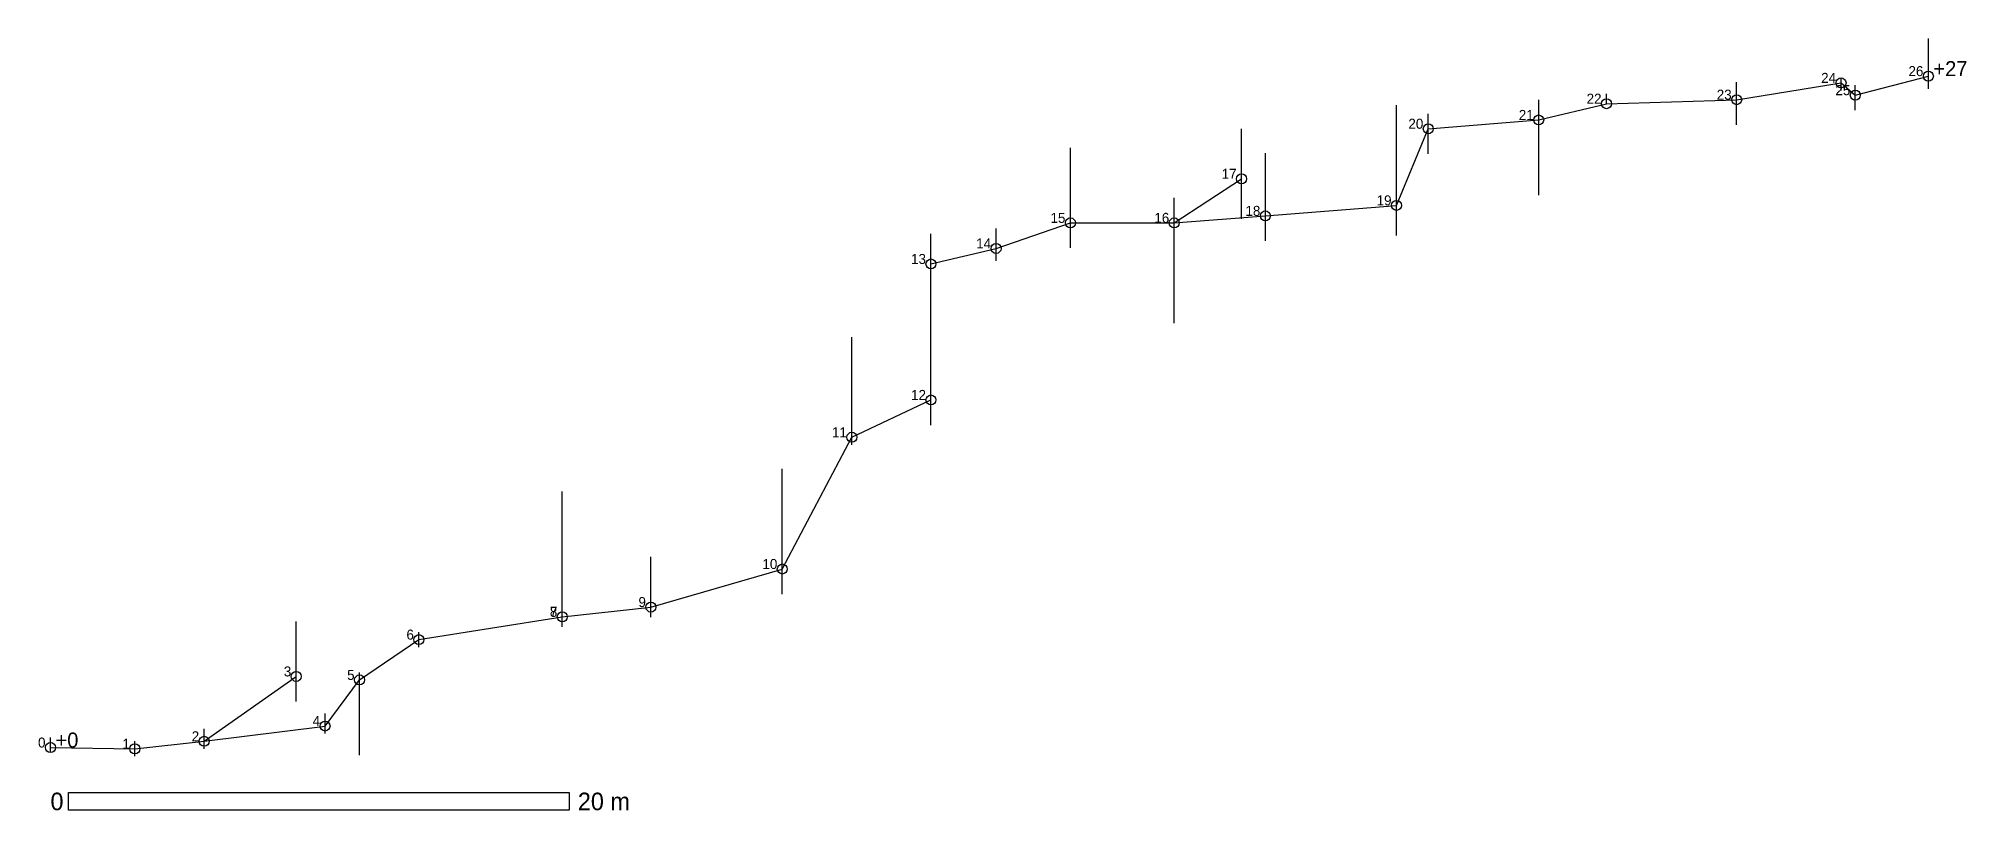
# Model space of a CAD drawing. Extents: x -0.5 to 76.6, y -2.5 to 28.3.
import ezdxf
from ezdxf.enums import TextEntityAlignment as Align

# ---------------------------------------------------------------- set-up
doc = ezdxf.new("R2010")
doc.units = 0
for name, color, linetype in [('CHEMINEMENTS', 1, 'CONTINUOUS'), ('ECHELLE', 7, 'CONTINUOUS'), ('HAUTEURS', 4, 'CONTINUOUS'), ('POINTS', 6, 'CONTINUOUS'), ('PROFONDEURS', 2, 'CONTINUOUS'), ('STATIONS', 7, 'CONTINUOUS')]:
    doc.layers.add(name, color=color, linetype=linetype)

msp = doc.modelspace()

# ---------------------------------------------------------------- linework, layer by layer
at = {"layer": 'CHEMINEMENTS'}
for p, q in [((67.37, 25.87), (71.54, 26.54)), ((71.54, 26.54), (72.11, 26.05)), ((72.11, 26.05), (75.03, 26.81)), ((59.46, 25.06), (62.17, 25.71)), ((62.17, 25.71), (67.37, 25.87)), ((53.78, 21.65), (55.05, 24.71)), ((55.05, 24.71), (59.46, 25.06)), ((44.9, 20.95), (47.59, 22.71)), ((48.54, 21.23), (53.78, 21.65)), ((37.78, 19.93), (40.75, 20.95)), ((40.75, 20.95), (44.9, 20.95)), ((44.9, 20.95), (48.54, 21.23)), ((35.18, 19.31), (37.78, 19.93)), ((35.18, 13.88), (35.18, 19.31)), ((32.02, 12.39), (35.18, 13.88)), ((29.24, 7.13), (32.02, 12.39)), ((23.99, 5.61), (29.24, 7.13)), ((20.45, 5.22), (23.99, 5.61)), ((14.72, 4.31), (20.45, 5.22)), ((20.45, 5.22), (20.45, 5.22)), ((12.35, 2.7), (14.72, 4.31)), ((6.14, 0.25), (9.82, 2.84)), ((10.97, 0.86), (12.35, 2.7)), ((6.14, 0.25), (10.97, 0.86)), ((0, 0), (0, 0)), ((0, 0), (3.37, -0.05)), ((3.37, -0.05), (6.14, 0.25))]:
    msp.add_line(p, q, dxfattribs=at)
at = {"layer": 'ECHELLE'}
for p, q in [((0.72, -1.79), (20.72, -1.79)), ((0.72, -2.5), (0.72, -1.79)), ((20.72, -1.79), (20.72, -2.5)), ((20.72, -2.5), (0.72, -2.5))]:
    msp.add_line(p, q, dxfattribs=at)
at = {"layer": 'HAUTEURS'}
for p, q in [((75.03, 26.31), (75.03, 28.31)), ((67.37, 24.87), (67.37, 26.57)), ((71.54, 26.24), (71.54, 26.74)), ((72.11, 25.45), (72.11, 26.45)), ((53.78, 20.45), (53.78, 25.65)), ((59.46, 22.06), (59.46, 25.86)), ((62.17, 25.71), (62.17, 26.11)), ((47.59, 21.11), (47.59, 24.71)), ((55.05, 23.71), (55.05, 25.31)), ((40.75, 19.95), (40.75, 23.95)), ((48.54, 20.23), (48.54, 23.73)), ((44.9, 16.95), (44.9, 21.95)), ((35.18, 12.91), (35.18, 20.51)), ((35.18, 12.88), (35.18, 20.48)), ((37.78, 19.43), (37.78, 20.73)), ((32.02, 12.09), (32.02, 16.39)), ((29.24, 6.13), (29.24, 11.13)), ((20.45, 4.82), (20.45, 10.22)), ((23.99, 5.21), (23.99, 7.61)), ((20.45, 4.82), (20.45, 5.62)), ((9.82, 1.84), (9.82, 5.04)), ((14.72, 4.01), (14.72, 4.61)), ((12.35, -0.3), (12.35, 3)), ((10.97, 0.56), (10.97, 1.36)), ((0, -0.2), (0, 0.4)), ((3.37, -0.35), (3.37, 0.25)), ((6.14, -0.05), (6.14, 0.75))]:
    msp.add_line(p, q, dxfattribs=at)
at = {"layer": 'POINTS'}
for centre in [(75.03, 26.81), (71.54, 26.54), (72.11, 26.05), (62.17, 25.71), (67.37, 25.87), (55.05, 24.71), (59.46, 25.06), (47.59, 22.71), (53.78, 21.65), (40.75, 20.95), (44.9, 20.95), (48.54, 21.23), (37.78, 19.93), (35.18, 19.31), (35.18, 13.88), (32.02, 12.39), (29.24, 7.13), (20.45, 5.22), (20.45, 5.22), (23.99, 5.61), (14.72, 4.31), (9.82, 2.84), (12.35, 2.7), (10.97, 0.86), (0, 0), (3.37, -0.05), (6.14, 0.25)]:
    msp.add_circle(centre, 0.2, dxfattribs=at)

# ---------------------------------------------------------------- texts
at = {"layer": 'ECHELLE'}
for s, p in [('0', (0, -2.5)), ('20 m', (21.07, -2.5))]:
    msp.add_text(s, height=0.7, dxfattribs=at).set_placement(p)
at = {"layer": 'PROFONDEURS'}
for s, p in [('+27', (75.23, 26.81)), ('+0', (0.2, 0))]:
    msp.add_text(s, height=0.6, dxfattribs=at).set_placement(p)
at = {"layer": 'STATIONS'}
for s, p in [('26', (74.83, 26.81)), ('23', (67.17, 25.87)), ('24', (71.34, 26.54)), ('25', (71.91, 26.05)), ('21', (59.26, 25.06)), ('22', (61.97, 25.71)), ('20', (54.85, 24.71)), ('17', (47.39, 22.71)), ('18', (48.34, 21.23)), ('19', (53.58, 21.65)), ('15', (40.55, 20.95)), ('16', (44.7, 20.95)), ('14', (37.58, 19.93)), ('13', (34.98, 19.31)), ('12', (34.98, 13.88)), ('11', (31.82, 12.39)), ('10', (29.04, 7.13)), ('8', (20.25, 5.22)), ('7', (20.25, 5.22)), ('9', (23.79, 5.61)), ('6', (14.52, 4.31)), ('3', (9.62, 2.84)), ('5', (12.15, 2.7)), ('4', (10.77, 0.86)), ('0', (-0.2, 0)), ('1', (3.17, -0.05)), ('2', (5.94, 0.25))]:
    msp.add_text(s, height=0.4, dxfattribs=at).set_placement(p, align=Align.RIGHT)

doc.saveas('drawing.dxf')
